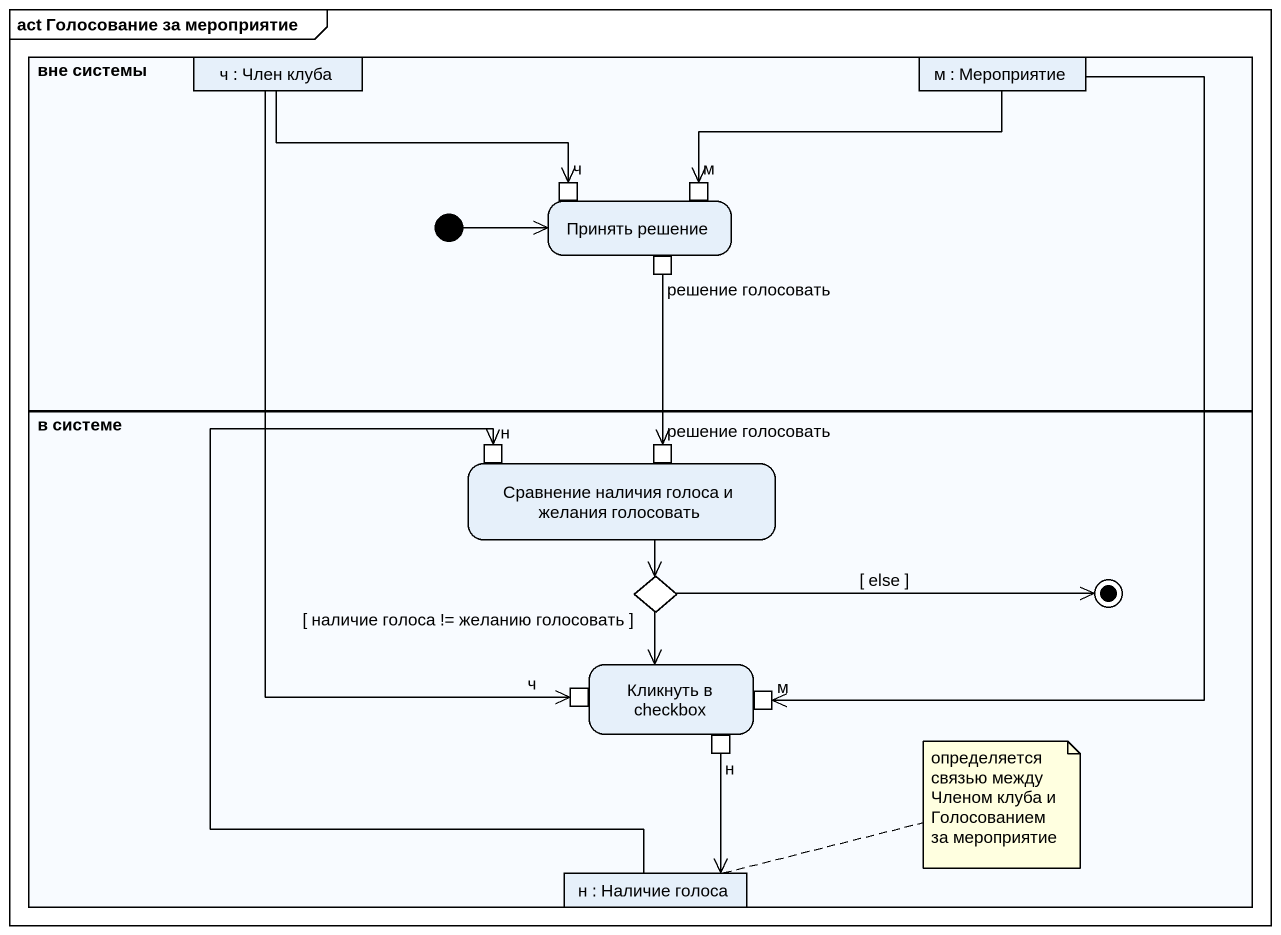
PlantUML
@startuml
mainframe act Голосование за мероприятие
hide empty description
state "вне системы" as вне_системы <<partition>> {
  state "ч : Член клуба" as ч <<object>>
  state "м : Мероприятие" as м <<object>>
  state "Принять решение" as Принять_решение {
    state "ч" as ч_2 <<inputPin>>
    state "м" as м_2 <<inputPin>>
    state "решение голосовать" as решение_голосовать <<outputPin>>
  }
  [*] -right-> Принять_решение
}
state "в системе" as в_системе <<partition>> {
  state "Сравнение наличия голоса и желания голосовать" as Сравнение_наличия_голоса_и {
    state н <<inputPin>>
    state "решение голосовать" as решение_голосовать_2 <<inputPin>>
  }
  state choice1 <<choice>>
  state "Кликнуть в checkbox" as Кликнуть_в_checkbox {
    state "ч" as ч_3 <<inputPin>>
    state "н" as н_2 <<outputPin>>
    state "м" as м_3 <<inputPin>>
  }
  state "н : Наличие голоса" as н_3 <<object>>
  choice1 -right-> [*] : [ else ]
}
ч -right-> ч_2
ч --> ч_3
м -left-> м_2
м --> м_3
решение_голосовать --> решение_голосовать_2
Сравнение_наличия_голоса_и --> choice1
choice1 --> Кликнуть_в_checkbox : [ наличие голоса != желанию голосовать ]
н_2 --> н_3
н_3 -up-> н
note right of н_3 : определяется связью между Членом клуба и Голосованием за мероприятие
@enduml
